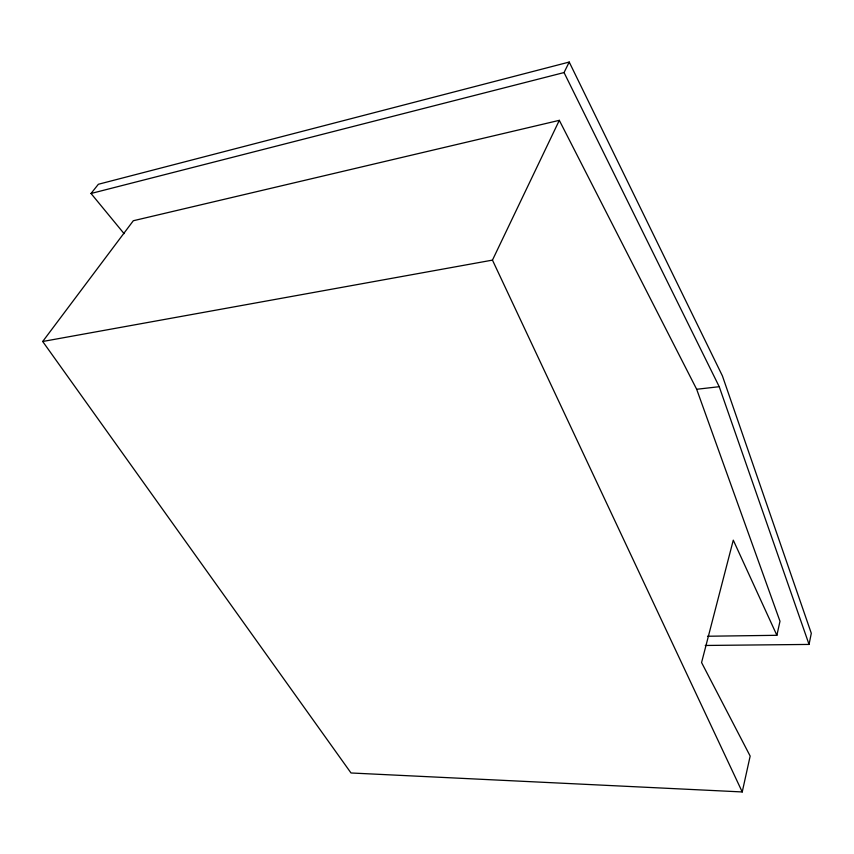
<?xml version="1.0" encoding="UTF-8"?>
<svg xmlns="http://www.w3.org/2000/svg" width="854" height="854" viewBox="0 0 854 854"><rect width="100%" height="100%" fill="white"/><g stroke="black" fill="none" stroke-linecap="round" stroke-linejoin="round"><path stroke-width="1.28" d="M705.244 645.464L809.048 644.428L811.3 633.294L722.409 375.899L569.223 62.054L98.359 184.272L91.026 193.484L124.086 233.644M776.884 635.301L779.99 621.253L696.672 389.275L559.317 120.339L133.309 220.738L42.7 341.493L351.015 772.977L742.233 791.946L750.164 756.078L701.572 662.555L733.276 540.166L776.884 635.301L707.518 636.241M742.233 791.946L492.459 260.118L559.317 120.339M91.026 193.484L564.046 72.558L569.223 62.054M42.7 341.493L492.459 260.118M696.672 389.275L719.228 386.702L809.048 644.428M564.046 72.558L719.228 386.702"/></g></svg>
